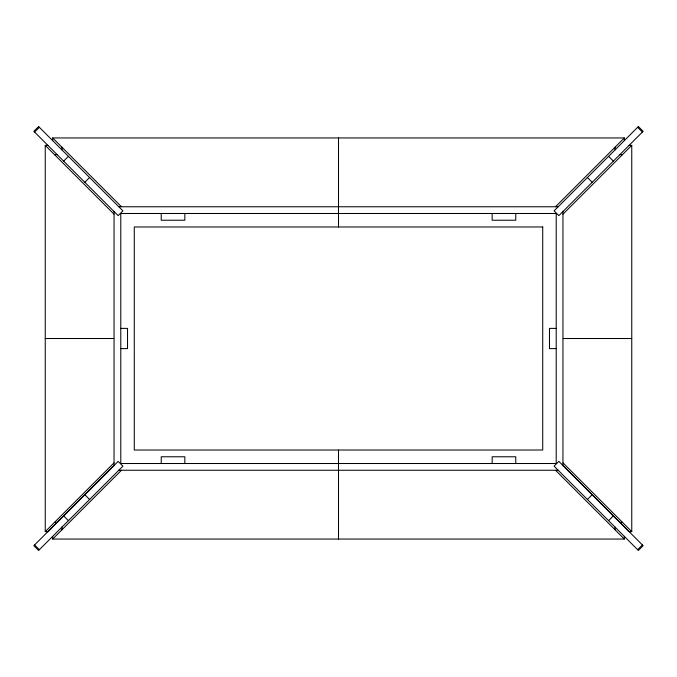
<?xml version="1.0" encoding="UTF-8"?>
<svg xmlns="http://www.w3.org/2000/svg" width="677" height="677" viewBox="0 0 677 677"><rect width="100%" height="100%" fill="white"/><g stroke="black" fill="none" stroke-linecap="round" stroke-linejoin="round"><path stroke-width="1.02" d="M34.603 132.066L39.368 127.301M63.655 161.118L68.419 156.353M84.82 182.282L89.584 177.518M47.915 145.377L45.249 145.377L45.249 531.631L113.981 462.907M114.438 465.099L33.85 545.679L38.614 550.452L122.918 466.148L118.145 461.384L47.915 531.631L45.249 531.631M52.679 536.387L52.679 539.053L121.411 470.32M555.589 206.68L624.321 137.947L624.321 140.613M563.019 214.118L631.751 145.377L629.085 145.377M587.416 499.482L592.18 494.718M608.581 520.647L613.345 515.882M637.632 549.699L642.397 544.934M52.679 140.613L52.679 137.947L624.321 137.947M54.532 154.669L57.198 154.669M619.802 154.669L622.468 154.669M118.813 206.764L558.187 206.764M120.785 328.387L127.53 328.387L127.53 348.613L120.785 348.613M556.215 328.387L549.47 328.387L549.47 348.613L556.215 348.613M45.249 338.508L113.787 338.508M563.213 338.508L631.751 338.508M118.813 470.253L558.187 470.253M54.532 522.348L57.198 522.348M619.802 522.348L622.468 522.348M631.751 145.377L631.751 531.631L629.085 531.631L558.855 461.384L554.082 466.148L638.386 550.452L643.15 545.679L562.562 465.099M52.679 539.053L624.321 539.053L624.321 536.387M637.632 127.301L642.397 132.066M608.581 156.353L613.345 161.118M587.416 177.518L592.18 182.282M563.019 462.907L631.751 531.631M555.589 470.32L624.321 539.053M52.679 137.947L121.411 206.68M45.249 145.377L113.981 214.118M84.82 494.718L89.584 499.482M63.655 515.882L68.419 520.647M34.603 544.934L39.368 549.699M615.029 147.231L615.029 149.905M615.029 527.095L615.029 529.769M562.951 211.529L562.951 465.488M515.764 213.492L515.764 220.228L492.162 220.228L492.162 213.492M515.764 463.508L515.764 456.772L492.162 456.772L492.162 463.508M338.5 137.947L338.5 206.485M338.5 206.764L338.5 226.973M338.5 450.027L338.5 470.253M338.5 470.515L338.5 539.053M184.838 213.492L184.838 220.228L161.236 220.228L161.236 213.492M184.838 463.508L184.838 456.772L161.236 456.772L161.236 463.508M114.049 211.529L114.049 465.488M61.971 147.231L61.971 149.905M61.971 527.095L61.971 529.769M38.614 126.548L33.85 131.321L118.145 215.624L122.918 210.852L38.614 126.548M638.386 126.548L554.082 210.852L558.855 215.624L643.15 131.321L638.386 126.548M556.215 213.492L120.785 213.492L120.785 463.508L556.215 463.508L556.215 213.492M542.726 226.973L134.274 226.973L134.274 450.027L542.726 450.027L542.726 226.973"/></g></svg>
